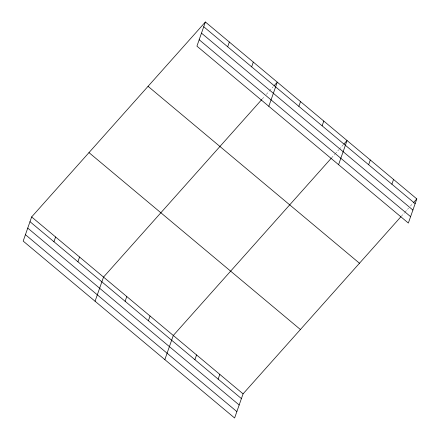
<?xml version="1.0" encoding="UTF-8"?>
<svg xmlns="http://www.w3.org/2000/svg" width="440" height="440" viewBox="0 0 440 440"><rect width="100%" height="100%" fill="white"/><g stroke="black" fill="none" stroke-linecap="round" stroke-linejoin="round"><path stroke-width="0.33" stroke-dasharray="2.2 1.65" d="M262.257 99L264.528 96.443M266.349 94.402L269.082 91.339M269.533 90.827L273.174 86.746M331.568 157.889L334.757 154.314M335.209 153.802L338.85 149.721M339.306 149.21L343.398 144.612M401.341 216.271L404.525 212.696M404.982 212.185L408.623 208.098M410.438 206.058L413.171 202.994"/><path stroke-width="0.66" d="M205.387 22L196.928 46.151L408.353 223.058L416.812 198.907L205.387 22L31.647 216.942L23.188 241.093L234.614 418L243.073 393.85L400.884 216.777M53.944 241.736L55.605 236.99M77.908 261.784L79.569 257.043M95.073 301.241L103.532 277.09L261.8 99.506M125.125 301.296L126.786 296.549M227.689 46.794L229.35 42.048M148.385 320.755L150.046 316.014M251.647 66.842L253.308 62.101M164.846 359.618L173.299 335.473L331.117 158.4M268.812 106.299L277.272 82.148L274.087 85.723M194.898 359.673L196.559 354.932M298.865 106.354L300.526 101.607M218.152 379.132L219.813 374.391M322.124 125.813L323.785 121.072M338.586 164.681L347.039 140.531L343.855 144.106M368.638 164.731L370.299 159.989M391.892 184.195L393.553 179.448M413.627 202.483L416.812 198.907M203.726 26.741L415.151 203.654M201.482 33.149L412.907 210.056M199.172 39.743L410.597 216.656M148.055 86.328L359.475 263.241M88.979 152.609L300.405 329.522M31.647 216.942L243.073 393.85M29.986 221.683L241.412 398.596M27.742 228.091L239.168 404.998M25.432 234.685L236.858 411.598"/></g></svg>
